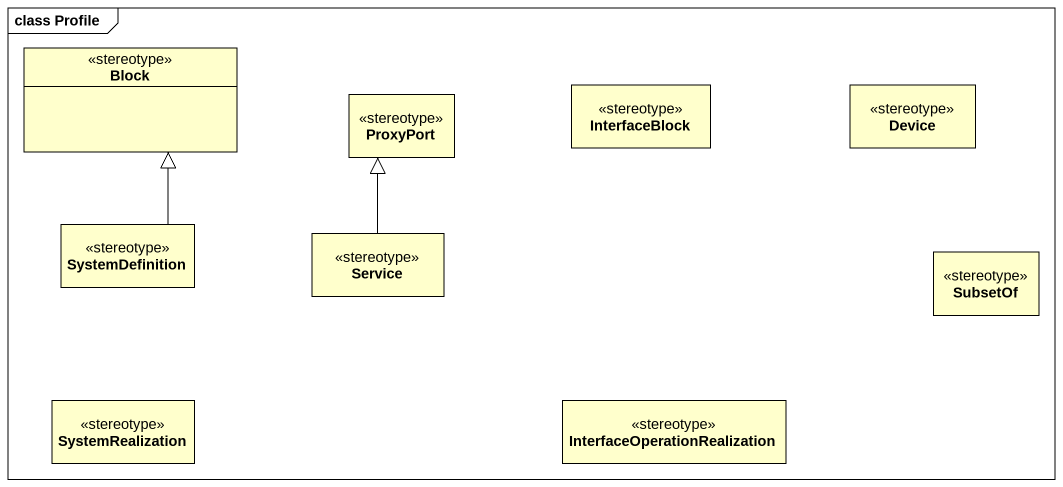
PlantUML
@startuml
mainframe class Profile
hide circle
hide empty members
class Block <<stereotype>>
class ProxyPort <<stereotype>>
class InterfaceBlock <<stereotype>>
class Device <<stereotype>>
class SystemDefinition <<stereotype>>
class Service <<stereotype>>
class SubsetOf <<stereotype>>
class SystemRealization <<stereotype>>
class "InterfaceOperationRealization" as InterfaceOperationRealizatio <<stereotype>>
SystemDefinition -up-|> Block
Service -up-|> ProxyPort
@enduml
